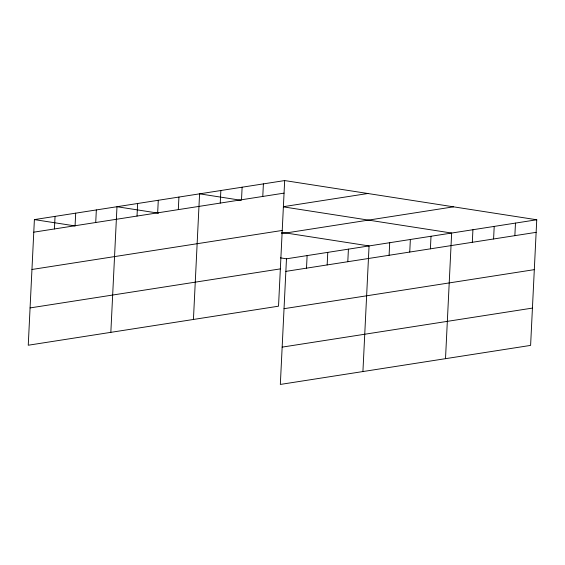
<?xml version="1.0" encoding="UTF-8"?>
<svg xmlns="http://www.w3.org/2000/svg" width="565" height="565" viewBox="0 0 565 565"><rect width="100%" height="100%" fill="white"/><g stroke="black" fill="none" stroke-linecap="round" stroke-linejoin="round"><path stroke-width="0.85" d="M284.668 180.567L34.394 219.601L28.25 345.229L278.524 306.188L284.668 180.567L536.75 219.771L530.606 345.399L280.332 384.433L286.476 258.812L536.75 219.771M54.431 228.952L55.045 216.381M75.074 225.732L75.689 213.16M95.725 222.511L96.34 209.94M110.839 332.347L116.983 206.719L158.581 213.189M137.02 216.07L137.634 203.499M157.663 212.85L158.285 200.278M178.314 209.629L178.928 197.058M193.435 319.465L199.579 193.837L241.17 200.307M220.237 203.089L220.851 190.518M241.509 199.77L242.124 187.206M262.781 196.451L263.396 183.886M306.505 268.156L307.12 255.592M327.156 264.936L327.771 252.371M347.8 261.715L348.414 249.151M362.921 371.551L369.065 245.93L281.547 232.314M389.094 255.274L389.709 242.71M409.745 252.054L410.36 239.489M430.396 248.833L431.01 236.269M445.51 358.669L451.654 233.048L283.63 206.91M472.312 242.293L472.926 229.729M493.591 238.981L494.206 226.41M514.863 235.662L515.478 223.09M33.78 232.173L284.054 193.131M283.616 206.642L367.857 193.505M31.958 269.477L282.232 230.442M281.575 233.663L453.561 206.832M30.072 307.918L280.353 268.884M285.855 271.377L536.136 232.342M284.033 308.688L534.313 269.646M282.154 347.122L532.428 308.087M34.394 219.601L75.124 225.936M280.41 257.866L286.476 258.812"/></g></svg>
